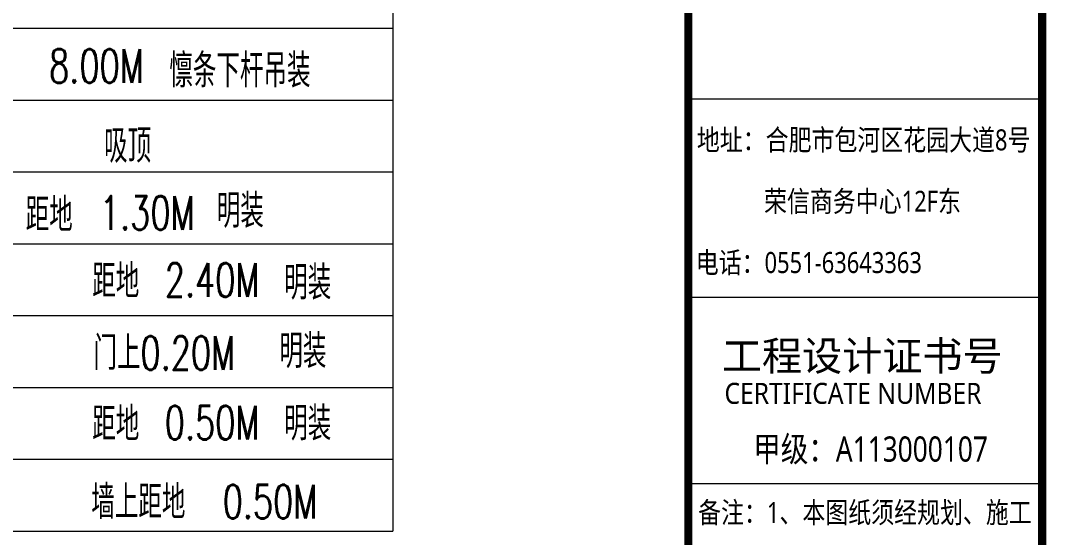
# Model space of a CAD drawing. Header units: inches. Extents: x -3272461 to -2504170, y 403793 to 1071042.
# Drawn here: x -2983557 to -2971352, y 884993 to 891146 of the extents above; entities that cross this region are included whole.
import ezdxf
from ezdxf.enums import TextEntityAlignment as Align

# ---------------------------------------------------------------- set-up
doc = ezdxf.new("R2010")
doc.units = ezdxf.units.IN
doc.header["$LTSCALE"] = 1000
doc.header["$MEASUREMENT"] = 0
doc.layers.get('0').update_dxf_attribs({"lineweight": 18})
for name, color, linetype, lineweight in [('0-TK', 4, 'Continuous', 18), ('PUB_TEXT', 7, 'Continuous', 18), ('PUB_TITLE', 153, 'Continuous', 18)]:
    doc.layers.add(name, color=color, linetype=linetype, lineweight=lineweight)
doc.styles.add('-黑体', font='', dxfattribs={"width": 0.7})
doc.styles.add('_HZTXT', font='simplex.shx', dxfattribs={"width": 0.8, "bigfont": 'hztxt.shx'})
doc.styles.get('-黑体').set_extended_font_data('微软雅黑')

msp = doc.modelspace()

# ---------------------------------------------------------------- linework, layer by layer
for p, q in [((-2979126.1, 895424.2), (-2979126.1, 885069.2)), ((-2996789.1, 891054.2), (-2979126.1, 891054.2)), ((-2996789.1, 890199.2), (-2979126.1, 890199.2)), ((-2996789.1, 889344.2), (-2979126.1, 889344.2)), ((-2996789.1, 888489.2), (-2979126.1, 888489.2)), ((-2996789.1, 887634.2), (-2979126.1, 887634.2)), ((-2996789.1, 886779.2), (-2979126.1, 886779.2)), ((-2996789.1, 885924.2), (-2979126.1, 885924.2)), ((-2996789.1, 885069.2), (-2979126.1, 885069.2))]:
    msp.add_line(p, q)
at = {"layer": '0-TK'}
for p, q in [((-2975611.6, 890214.9), (-2971402.2, 890214.9)), ((-2975611.6, 887851.4), (-2971402.2, 887851.4)), ((-2975611.6, 887851.4), (-2971402.2, 887851.4)), ((-2975611.6, 885633.7), (-2971402.2, 885633.7))]:
    msp.add_line(p, q, dxfattribs=at)
msp.add_lwpolyline([(-2975611.6, 858130.6, 96, 96, 0), (-2975611.6, 898130.6, 96, 96, 0)], format="xyseb", dxfattribs=at)
at = {"layer": 'PUB_TITLE'}
msp.add_lwpolyline([(-2971402.2, 858130.6, 100, 100, 0), (-2971402.2, 898130.6, 100, 100, 0), (-3027302.2, 898130.6, 100, 100, 0), (-3027302.2, 858130.6, 100, 100, 0)], format="xyseb", close=True, dxfattribs=at)

# ---------------------------------------------------------------- texts
at = {"style": '-黑体', "width": 0.8}
for s, height, p in [('地址：合肥市包河区花园大道8号', 250, (-2975511.4, 889600.2)), ('荣信商务中心12F东', 250, (-2974712.1, 888868.8)), ('电话：0551-63643363', 250, (-2975524.5, 888139.9)), ('甲级：A113000107', 300, (-2974840.2, 885895.2))]:
    msp.add_text(s, height=height, dxfattribs=at).set_placement(p)
at = {"style": '-黑体'}
msp.add_text('工程设计证书号', height=350, dxfattribs=at).set_placement((-2975215, 886978.7))
at = {"style": '-黑体', "width": 0.8}
msp.add_text('备注：1、本图纸须经规划、施工', height=250, dxfattribs=at).set_placement((-2975496.2, 885290.7), align=Align.MIDDLE_LEFT)
at = {"insert": (-2975182.7, 886579.7), "char_height": 250, "width": 4760.647, "attachment_point": 7, "style": '-黑体'}
msp.add_mtext('{\\W0.9;CERTIFICATE NUMBER}', dxfattribs=at)
at = {"layer": 'PUB_TEXT', "color": 7, "style": '_HZTXT', "width": 0.7}
for s, p in [('8.00M', (-2983217, 890404.3)), ('懔条下杆吊装', (-2981786.4, 890349)), ('吸顶', (-2982563, 889452.8)), ('距地', (-2983495.8, 888631.7)), ('1.30M', (-2982612.8, 888656.2)), ('明装', (-2981221.8, 888680.3)), ('距地', (-2982703.6, 887842)), ('2.40M', (-2981840.4, 887857.9)), ('明装', (-2980419.8, 887825.3)), ('门上0.20M', (-2982689.6, 886987.6)), ('明装', (-2980477.9, 887010.3)), ('距地', (-2982703.6, 886142)), ('明装', (-2980419.8, 886149)), ('0.50M', (-2981840.4, 886157.9)), ('墙上距地', (-2982715.4, 885213)), ('0.50M', (-2981152.6, 885219.8))]:
    msp.add_text(s, height=400, dxfattribs=at).set_placement(p)

doc.saveas('drawing.dxf')
